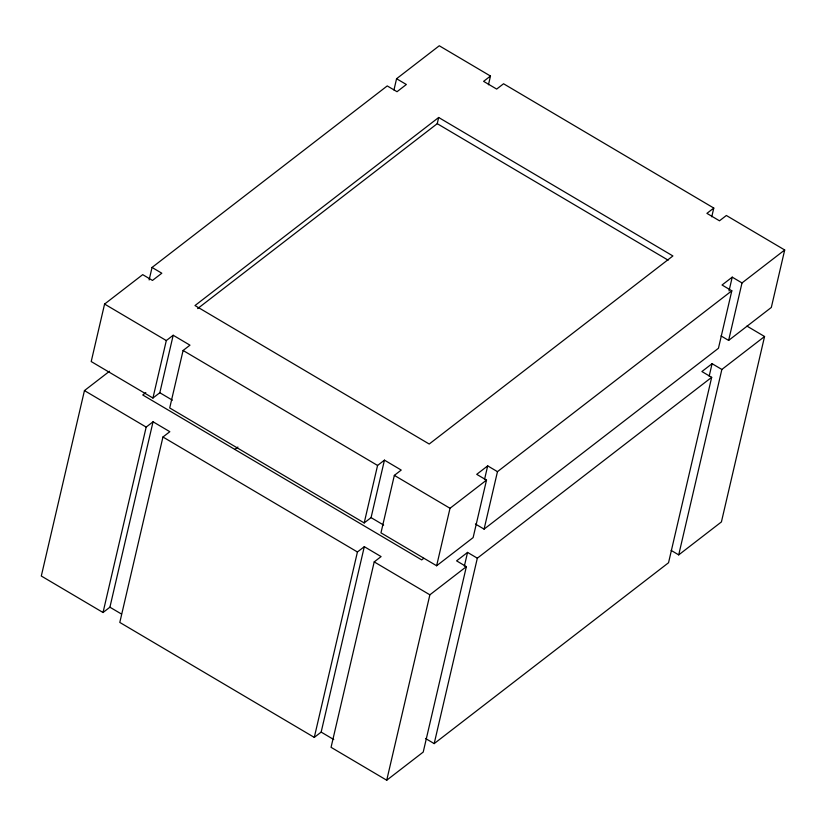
<?xml version="1.0" encoding="UTF-8"?>
<svg xmlns="http://www.w3.org/2000/svg" width="826" height="826" viewBox="0 0 826 826"><rect width="100%" height="100%" fill="white"/><g stroke="black" fill="none" stroke-linecap="round" stroke-linejoin="round"><path stroke-width="1.24" d="M109.528 371.246L84.448 390.595L41.3 576.021L103.033 612.51L109.91 607.203L153.058 421.787L169.826 431.699L162.949 437.006L119.801 622.432L314.283 737.401L321.159 732.094L364.307 546.678L381.085 556.59L374.209 561.897L331.061 747.323L386.723 780.229L423.222 752.063L466.37 566.646L456.592 560.864L467.557 552.408L477.335 558.18L711.682 377.317L701.904 371.545L712.084 363.688L721.862 369.459L764.566 336.512L746.952 326.094M149.134 279.942L152.046 267.448L161.813 273.22L152.48 280.427L142.712 274.645L104.582 304.071L91.211 361.551L152.934 398.039L159.821 392.732L173.192 335.253L189.97 345.175L183.093 350.482L169.712 407.961L364.194 522.93L371.07 517.623L384.451 460.144L401.219 470.066L394.343 475.373L380.972 532.853L436.634 565.758L473.122 537.602L486.504 480.123L476.726 474.341L487.691 465.874L497.469 471.656L731.815 290.793L722.048 285.011L732.228 277.154L742.006 282.936L784.7 249.979L726.364 215.493L719.487 220.8L706.911 213.366L713.788 208.059L503.55 83.767L496.674 89.074L483.602 81.351L490.479 76.044L439.277 45.771L396.573 78.728L393.961 89.972M103.033 612.51L146.181 427.094L153.058 421.787M152.934 398.039L166.315 340.56L173.192 335.253M197.631 308.594L437.243 123.673L438.678 117.488L672.901 255.957L429.21 444.027L194.988 305.558L438.678 117.488M314.283 737.401L357.431 551.985L364.307 546.678M364.194 522.93L377.575 465.451L384.451 460.144M488.445 84.789L490.479 76.044M386.723 780.229L429.871 594.813L466.37 566.646M436.634 565.758L450.015 508.279L486.504 480.123M464.346 566.182L467.557 552.408M484.49 479.617L487.691 465.874M425.493 738.465L434.187 743.606L477.335 558.18M475.404 523.994L484.088 529.136L497.469 471.656M711.754 216.804L713.788 208.059M709.173 376.212L712.084 363.688M729.028 290.897L732.228 277.154M711.682 377.317L668.533 562.743L434.187 743.606M731.815 290.793L718.444 348.273L484.088 529.136M671.115 550.384L678.714 554.886L721.862 369.459M721.026 335.924L728.625 340.415L742.006 282.936M764.566 336.512L721.418 521.929L678.714 554.886M784.7 249.979L771.319 307.458L728.625 340.415M152.046 267.448L387.239 85.925L397.017 91.707L406.351 84.5L396.573 78.728M145.81 392.618L142.743 394.983L421.694 559.894L423.738 558.324M234.842 449.416L237.909 447.052M437.243 123.673L668.131 260.169M104.582 304.071L166.315 340.56M183.093 350.482L377.575 465.451M394.343 475.373L450.015 508.279M159.821 392.732L172.397 400.176M371.07 517.623L383.656 525.068M84.448 390.595L146.181 427.094M162.949 437.006L357.431 551.985M374.209 561.897L429.871 594.813M109.91 607.203L121.443 614.017M321.159 732.094L333.745 739.538"/></g></svg>
